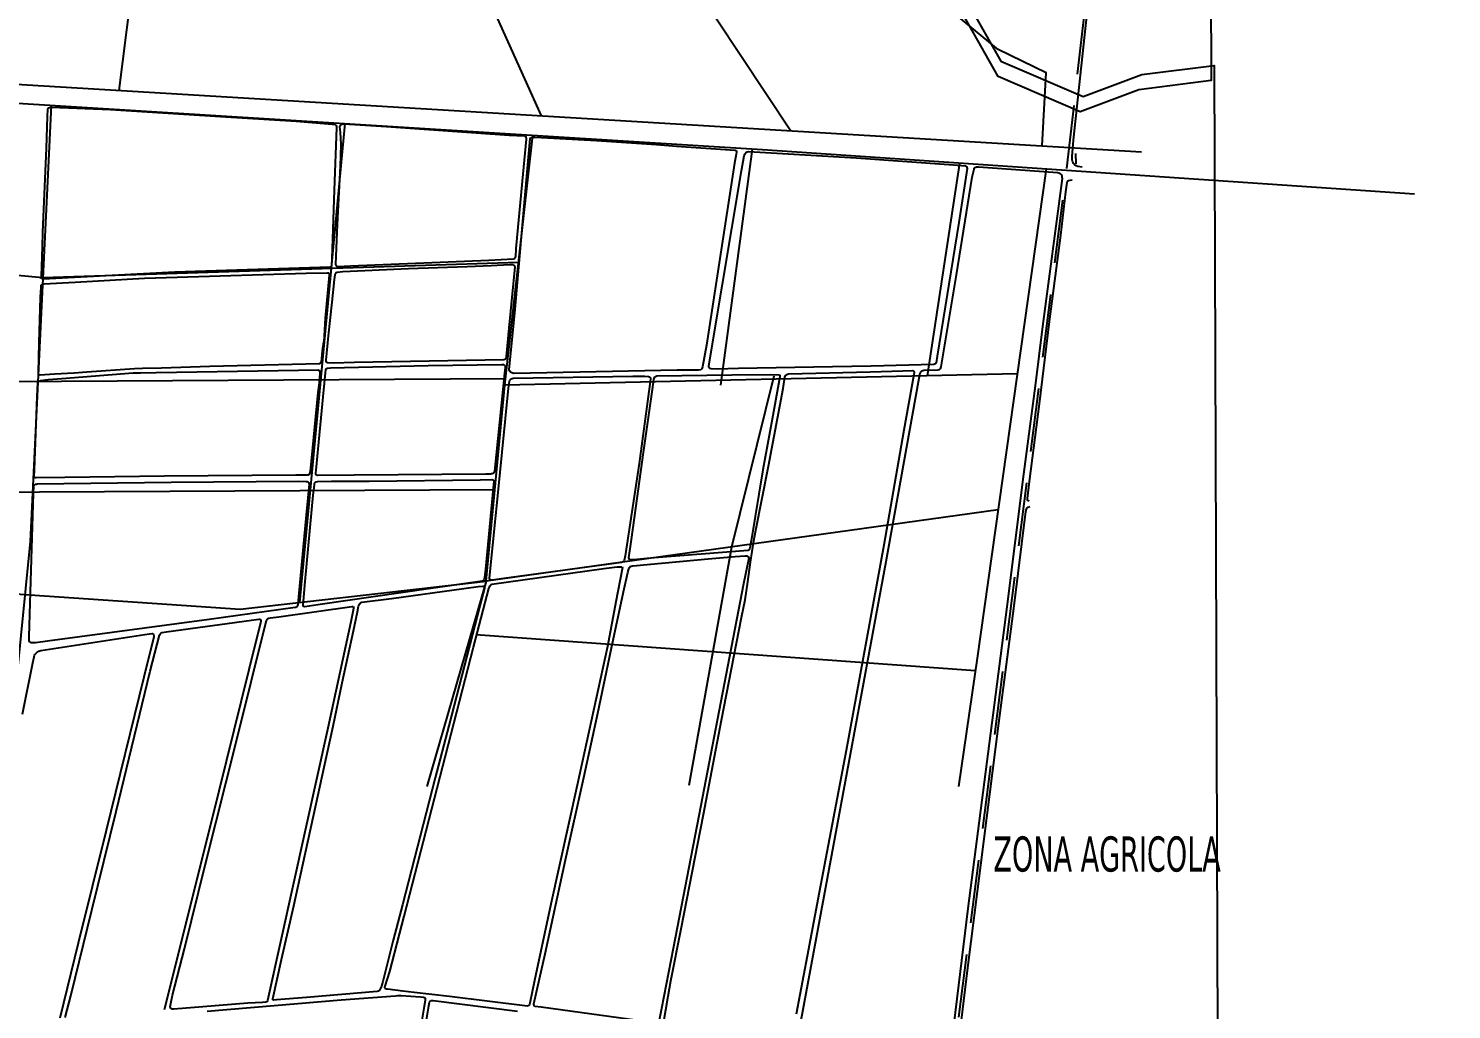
# Model space of a CAD drawing. Header units: metres. Extents: x 2 to 659295185, y -28 to 1124222152.
# Drawn here: x 659801 to 660924, y 1122852 to 1123627 of the extents above; entities that cross this region are included whole.
import ezdxf

# ---------------------------------------------------------------- set-up
doc = ezdxf.new("R2010")
doc.units = ezdxf.units.M
doc.header["$MEASUREMENT"] = 0
doc.linetypes.add('HIDDEN', pattern=[0.375, 0.25, -0.125])
for name, color, linetype in [('División Parroquial', 130, 'CONTINUOUS'), ('MANZANA', 30, 'CONTINUOUS'), ('TEXTOS', 7, 'CONTINUOUS')]:
    doc.layers.add(name, color=color, linetype=linetype)
doc.layers.add('Limite Municipio', color=1, linetype='HIDDEN', lineweight=30)
doc.styles.get("Standard").update_dxf_attribs({"font": 'tahoma.ttf'})

msp = doc.modelspace()

# ---------------------------------------------------------------- linework, layer by layer
at = {"layer": 'División Parroquial', "color": 1, "flags": 128}
for points in [[(660729.8511, 1124858.329), (660734.2379, 1123585.4881), (660677.1602, 1123578.2596), (660630.9669, 1123560.8931), (660566.1134, 1123588.6674), (660539.7267, 1123635.208)], [(660541.9791, 1123647.2094), (660568.3658, 1123600.6689), (660633.2193, 1123572.8945), (660679.4126, 1123590.261), (660736.4903, 1123597.4895), (660744.1507, 1121375.8717), (660747.4985, 1120403.1997)]]:
    msp.add_lwpolyline(points, dxfattribs=at)
at = {"layer": 'Limite Municipio', "color": 4, "linetype": 'HIDDEN', "lineweight": -3, "ltscale": 200}
msp.add_lwpolyline([(660578.0048, 1120632.9916), (660665.8177, 1121655.962), (660399.8619, 1121691.383), (660459.3346, 1122251.1816), (660620.3506, 1123516.0091), (660707.8769, 1124281.3124), (660742.4515, 1124368.6583), (660733.5109, 1124403.5071), (660683.7897, 1124483.6592), (660705.5993, 1124900.9898), (660734.4164, 1124927.6763), (661101.2557, 1125671.1097), (661132.5681, 1125745.1859), (661162.2243, 1125745.8423), (661217.1414, 1125787.7676), (661565.8495, 1126105.0778)], dxfattribs=at)
at = {"layer": 'MANZANA', "lineweight": -2}
for p, q in [((660625.5919, 1123538.437), (660636.4269, 1123638.5766)), ((659815.85, 1123557.0232), (659816.254, 1123562.882)), ((659816.254, 1123562.882), (659816.691, 1123563.8818)), ((659816.691, 1123563.8818), (659817.6723, 1123564.3317)), ((659817.6723, 1123564.3317), (659819.0988, 1123564.5617)), ((659819.0988, 1123564.5617), (659865.6796, 1123562.5521)), ((659865.6796, 1123562.5521), (659952.4919, 1123557.0832)), ((659815.0831, 1123532.2483), (659815.85, 1123557.0232)), ((659952.4919, 1123557.0832), (660012.2248, 1123553.374)), ((660012.2248, 1123553.374), (660040.6152, 1123551.0644)), ((660040.6152, 1123551.0644), (660042.9158, 1123550.8545)), ((660042.9158, 1123550.8545), (660043.3611, 1123550.5245)), ((660043.3611, 1123550.5245), (660043.6909, 1123549.9747)), ((660043.6909, 1123549.9747), (660044.0207, 1123549.1948)), ((660046.7583, 1123548.9949), (660047.1954, 1123550.0946)), ((660047.1954, 1123550.0946), (660047.6324, 1123550.5445)), ((660047.6324, 1123550.5445), (660048.5065, 1123550.9944)), ((660048.5065, 1123550.9944), (660050.0402, 1123551.2144)), ((660050.0402, 1123551.2144), (660083.576, 1123549.1548)), ((660044.0207, 1123548.425), (660042.2726, 1123499.085)), ((660044.0207, 1123549.1948), (660044.0207, 1123548.425)), ((660047.1129, 1123544.6757), (660046.7583, 1123548.9949)), ((660047.5912, 1123535.0577), (660047.1129, 1123544.6757)), ((660083.576, 1123549.1548), (660180.2586, 1123542.5162)), ((660180.2586, 1123542.5162), (660192.314, 1123541.7963)), ((660193.6416, 1123539.2568), (660191.1348, 1123511.7024)), ((660192.314, 1123541.7963), (660192.751, 1123541.6863)), ((660192.751, 1123541.6863), (660193.0809, 1123541.5764)), ((660193.0809, 1123541.5764), (660193.4107, 1123541.1365)), ((660193.4107, 1123541.1365), (660193.5261, 1123540.4766)), ((660193.5261, 1123540.4766), (660193.6333, 1123539.9167)), ((660193.6333, 1123539.9167), (660193.6416, 1123539.2568)), ((660195.769, 1123527.8692), (660196.8162, 1123539.5968)), ((660196.8162, 1123539.5968), (660197.0306, 1123540.0467)), ((660197.0306, 1123540.0467), (660197.3604, 1123540.4866)), ((660197.3604, 1123540.4866), (660197.7975, 1123540.5966)), ((660197.7975, 1123540.5966), (660198.6715, 1123540.7165)), ((660198.6715, 1123540.7165), (660200.6423, 1123540.7265)), ((660200.6423, 1123540.7265), (660205.6887, 1123540.5266)), ((660205.6887, 1123540.5266), (660249.3093, 1123538.1771)), ((660624.6683, 1123525.5996), (660625.5919, 1123538.437)), ((659812.3125, 1123465.9817), (659815.0831, 1123532.2483)), ((660047.517, 1123526.4294), (660047.5912, 1123535.0577)), ((660191.3987, 1123477.5294), (660195.769, 1123527.8692)), ((660249.3093, 1123538.1771), (660296.4425, 1123534.9677)), ((660296.4425, 1123534.9677), (660312.2251, 1123533.8179)), ((660312.2251, 1123533.8179), (660358.5914, 1123530.5986)), ((660359.3748, 1123527.5092), (660358.1956, 1123520.4207)), ((660358.5914, 1123530.5986), (660359.2511, 1123530.3786)), ((660359.2511, 1123530.3786), (660359.4655, 1123530.2687)), ((660359.6964, 1123529.0589), (660359.3748, 1123527.5092)), ((660359.4655, 1123530.2687), (660359.5809, 1123530.0487)), ((660359.5809, 1123530.0487), (660359.6964, 1123529.0589)), ((660365.8478, 1123525.9895), (660366.1694, 1123527.3093)), ((660366.1694, 1123527.3093), (660366.7136, 1123528.3091)), ((660366.7136, 1123528.3091), (660367.2578, 1123528.8689)), ((660367.2578, 1123528.8689), (660368.0164, 1123529.3089)), ((660368.0164, 1123529.3089), (660369.1131, 1123529.4288)), ((660369.1131, 1123529.4288), (660454.0618, 1123524.6098)), ((660627.1751, 1123527.8292), (660627.5461, 1123519.7508)), ((660044.9195, 1123471.7806), (660047.1212, 1123518.0212)), ((660047.1212, 1123518.0212), (660047.517, 1123526.4294)), ((660358.1956, 1123520.4207), (660335.9401, 1123376.7599)), ((660363.7039, 1123514.1419), (660365.8478, 1123525.9895)), ((660454.0618, 1123524.6098), (660530.7894, 1123518.991)), ((660530.7894, 1123518.991), (660540.3216, 1123518.2511)), ((660541.6492, 1123516.1615), (660535.0525, 1123473.4402)), ((660540.3216, 1123518.2511), (660540.9813, 1123518.0412)), ((660540.9813, 1123518.0412), (660541.2039, 1123517.7112)), ((660541.2039, 1123517.7112), (660541.5337, 1123516.8214)), ((660541.5337, 1123516.8214), (660541.6492, 1123516.1615)), ((660547.1327, 1123515.5217), (660547.3471, 1123516.3015)), ((660547.3471, 1123516.3015), (660547.8913, 1123516.9614)), ((660547.8913, 1123516.9614), (660548.4355, 1123517.1913)), ((660548.4355, 1123517.1913), (660549.0952, 1123517.4113)), ((660549.0952, 1123517.4113), (660549.7548, 1123517.4113)), ((660549.7548, 1123517.4113), (660550.5217, 1123517.4213)), ((660550.5217, 1123517.4213), (660605.8761, 1123513.4621)), ((660624.6766, 1123522.8402), (660624.6683, 1123525.5996)), ((660624.792, 1123521.8404), (660624.6766, 1123522.8402)), ((660625.2373, 1123520.7406), (660624.792, 1123521.8404)), ((660625.6826, 1123519.9708), (660625.2373, 1123520.7406)), ((660626.0124, 1123519.4209), (660625.6826, 1123519.9708)), ((660626.7793, 1123518.761), (660626.0124, 1123519.4209)), ((660627.6616, 1123518.2111), (660626.7793, 1123518.761)), ((660629.0881, 1123517.7712), (660627.6616, 1123518.2111)), ((660632.3782, 1123517.1213), (660629.0881, 1123517.7712)), ((660191.1348, 1123511.7024), (660185.5936, 1123452.8444)), ((660340.9701, 1123379.4394), (660363.7039, 1123514.1419)), ((660533.156, 1123432.2886), (660545.7391, 1123509.3229)), ((660545.7391, 1123509.3229), (660547.1327, 1123515.5217)), ((660616.5297, 1123508.3131), (660601.0522, 1123391.4469)), ((660605.8761, 1123513.4621), (660612.8933, 1123512.9422)), ((660612.8933, 1123512.9422), (660614.0972, 1123512.6123)), ((660614.0972, 1123512.6123), (660614.9712, 1123512.1823)), ((660614.9712, 1123512.1823), (660615.8535, 1123511.2925)), ((660615.8535, 1123511.2925), (660616.2988, 1123510.3027)), ((660616.2988, 1123510.3027), (660616.5215, 1123509.4229)), ((660616.5215, 1123509.4229), (660616.5297, 1123508.3131)), ((660619.6466, 1123497.5953), (660620.4877, 1123505.1238)), ((660620.4877, 1123505.1238), (660620.8093, 1123506.0136)), ((660620.8093, 1123506.0136), (660621.2463, 1123506.4535)), ((660621.2463, 1123506.4535), (660621.6833, 1123506.6735)), ((660621.6833, 1123506.6735), (660622.8872, 1123507.0134)), ((660622.8872, 1123507.0134), (660624.6436, 1123507.1334)), ((660042.2726, 1123499.085), (660040.2194, 1123445.106)), ((660615.5237, 1123463.5123), (660619.6466, 1123497.5953)), ((660043.4105, 1123440.4769), (660044.9195, 1123471.7806)), ((660184.7196, 1123401.8448), (660191.3987, 1123477.5294)), ((660535.0525, 1123473.4402), (660518.0991, 1123367.9617)), ((659811.9249, 1123454.3641), (659812.3125, 1123465.9817)), ((660606.7336, 1123395.4561), (660615.5237, 1123463.5123)), ((659811.1498, 1123431.0289), (659811.9249, 1123454.3641)), ((660185.5936, 1123452.8444), (660185.2885, 1123446.0958)), ((660039.1474, 1123438.2474), (659916.441, 1123434.1582)), ((660039.5845, 1123438.5773), (660039.1474, 1123438.2474)), ((660040.0215, 1123439.1372), (660039.5845, 1123438.5773)), ((660040.1287, 1123439.6871), (660040.0215, 1123439.1372)), ((660040.2194, 1123445.106), (660040.1287, 1123439.6871)), ((660043.8558, 1123439.2572), (660043.4105, 1123440.4769)), ((660044.1856, 1123438.8173), (660043.8558, 1123439.2572)), ((660044.9525, 1123438.6073), (660044.1856, 1123438.8173)), ((660055.1444, 1123438.9772), (660044.9525, 1123438.6073)), ((660164.1544, 1123443.4563), (660055.1444, 1123438.9772)), ((660100.8511, 1123437.0876), (660147.0855, 1123438.8373)), ((660147.0855, 1123438.8373), (660166.1417, 1123439.5871)), ((660183.763, 1123444.6461), (660164.1544, 1123443.4563)), ((660166.1417, 1123439.5871), (660180.6049, 1123440.4269)), ((660184.6701, 1123438.4574), (660179.9535, 1123389.9972)), ((660180.6049, 1123440.4269), (660183.3425, 1123440.217)), ((660183.3425, 1123440.217), (660184.1176, 1123439.6671)), ((660184.4227, 1123445.096), (660183.763, 1123444.6461)), ((660184.1176, 1123439.6671), (660184.4475, 1123439.0072)), ((660184.8597, 1123445.316), (660184.4227, 1123445.096)), ((660184.4475, 1123439.0072), (660184.6701, 1123438.4574)), ((660185.2885, 1123446.0958), (660184.8597, 1123445.316)), ((659811.0509, 1123430.0291), (659811.1498, 1123431.0289)), ((659811.2735, 1123429.3692), (659811.0509, 1123430.0291)), ((659811.4879, 1123429.1492), (659811.2735, 1123429.3692)), ((659812.1476, 1123428.9293), (659811.4879, 1123429.1492)), ((659817.6228, 1123429.0693), (659812.1476, 1123428.9293)), ((659813.1536, 1123424.9501), (659837.6932, 1123426.4998)), ((659916.441, 1123434.1582), (659817.6228, 1123429.0693)), ((659837.6932, 1123426.4998), (659892.4621, 1123429.6191)), ((659892.4621, 1123429.6191), (659918.3211, 1123430.399)), ((659918.3211, 1123430.399), (660019.9923, 1123433.3984)), ((660019.9923, 1123433.3984), (660036.5417, 1123433.8083)), ((660038.3064, 1123431.9387), (660035.1647, 1123397.9656)), ((660036.5417, 1123433.8083), (660037.8528, 1123433.7083)), ((660037.8528, 1123433.7083), (660038.0755, 1123433.3784)), ((660038.0755, 1123433.3784), (660038.2981, 1123432.8185)), ((660038.2981, 1123432.8185), (660038.3064, 1123431.9387)), ((660040.4833, 1123410.603), (660042.3716, 1123428.4194)), ((660042.3716, 1123428.4194), (660042.9075, 1123432.0687)), ((660042.9075, 1123432.0687), (660043.3363, 1123433.1784)), ((660043.3363, 1123433.1784), (660043.8805, 1123433.9483)), ((660043.8805, 1123433.9483), (660044.6474, 1123434.3982)), ((660044.6474, 1123434.3982), (660049.026, 1123434.7481)), ((660049.026, 1123434.7481), (660100.8511, 1123437.0876)), ((660521.2077, 1123359.5634), (660533.156, 1123432.2886)), ((659810.5726, 1123414.4322), (659810.9767, 1123422.2906)), ((659810.9767, 1123422.2906), (659811.0756, 1123423.9503)), ((659811.0756, 1123423.9503), (659811.29, 1123424.1703)), ((659811.29, 1123424.1703), (659811.727, 1123424.6102)), ((659811.727, 1123424.6102), (659812.1641, 1123424.7301)), ((659812.1641, 1123424.7301), (659813.1536, 1123424.9501)), ((659809.4182, 1123378.4796), (659810.5726, 1123414.4322)), ((660037.7539, 1123384.0484), (660040.4833, 1123410.603)), ((660035.1647, 1123397.9656), (660033.9361, 1123379.3794)), ((660181.1656, 1123365.4422), (660184.7196, 1123401.8448)), ((660598.7022, 1123330.2794), (660606.7336, 1123395.4561)), ((660035.8656, 1123364.9023), (660037.7539, 1123384.0484)), ((660179.9535, 1123389.9972), (660177.8673, 1123367.6418)), ((660601.0522, 1123391.4469), (660595.2389, 1123344.6364)), ((659808.7585, 1123354.9244), (659809.4182, 1123378.4796)), ((660032.6497, 1123372.1908), (660031.9241, 1123363.3326)), ((660033.8289, 1123379.3794), (660032.6497, 1123372.1908)), ((660033.9361, 1123379.3794), (660033.8289, 1123379.3794)), ((660335.9401, 1123376.7599), (660332.8479, 1123359.4934)), ((660337.7707, 1123360.1833), (660340.9701, 1123379.4394)), ((659944.0646, 1123359.7334), (659905.9358, 1123358.5636)), ((660030.7284, 1123362.0029), (659944.0646, 1123359.7334)), ((660031.1655, 1123362.3328), (660030.7284, 1123362.0029)), ((660031.7097, 1123362.8927), (660031.1655, 1123362.3328)), ((660031.9241, 1123363.3326), (660031.7097, 1123362.8927)), ((660035.8656, 1123363.7925), (660035.8656, 1123364.9023)), ((660036.0882, 1123363.2427), (660035.8656, 1123363.7925)), ((660036.3109, 1123363.0227), (660036.0882, 1123363.2427)), ((660036.9705, 1123362.6928), (660036.3109, 1123363.0227)), ((660036.8798, 1123358.6036), (660039.2876, 1123358.8336)), ((660041.5717, 1123362.6028), (660036.9705, 1123362.6928)), ((660039.2876, 1123358.8336), (660116.4275, 1123360.5132)), ((660058.1211, 1123362.9027), (660041.5717, 1123362.6028)), ((660176.1274, 1123364.9823), (660058.1211, 1123362.9027)), ((660116.4275, 1123360.5132), (660174.4947, 1123361.543)), ((660174.4947, 1123361.543), (660175.6986, 1123361.443)), ((660175.6986, 1123361.443), (660176.2511, 1123361.1131)), ((660176.7788, 1123365.3122), (660176.1274, 1123364.9823)), ((660176.2511, 1123361.1131), (660176.6881, 1123360.6732)), ((660177.1334, 1123359.1235), (660176.4985, 1123354.5844)), ((660176.6881, 1123360.6732), (660177.0262, 1123360.0033)), ((660177.323, 1123365.6522), (660176.7788, 1123365.3122)), ((660177.0262, 1123360.0033), (660177.1334, 1123359.1235)), ((660177.6529, 1123366.0921), (660177.323, 1123365.6522)), ((660177.8673, 1123367.6418), (660177.6529, 1123366.0921)), ((660180.2091, 1123357.1439), (660181.1656, 1123365.4422)), ((660332.8479, 1123359.4934), (660332.1965, 1123357.9437)), ((660337.8861, 1123359.4034), (660337.7707, 1123360.1833)), ((660338.3314, 1123358.5236), (660337.8861, 1123359.4034)), ((660435.4097, 1123359.5134), (660361.3373, 1123358.1837)), ((660465.8699, 1123360.2033), (660435.4097, 1123359.5134)), ((660515.279, 1123361.533), (660465.8699, 1123360.2033)), ((660515.9386, 1123361.643), (660515.279, 1123361.533)), ((660516.4829, 1123361.763), (660515.9386, 1123361.643)), ((660516.8127, 1123361.8729), (660516.4829, 1123361.763)), ((660517.1425, 1123362.6428), (660516.8127, 1123361.8729)), ((660518.0991, 1123367.9617), (660517.1425, 1123362.6428)), ((660520.5563, 1123358.1237), (660521.2077, 1123359.5634)), ((659808.2473, 1123346.846), (659808.4617, 1123347.5159)), ((659808.4617, 1123347.5159), (659808.8987, 1123348.1757)), ((659808.9812, 1123353.7046), (659808.7585, 1123354.9244)), ((659808.8987, 1123348.1757), (659809.2203, 1123348.3957)), ((659809.311, 1123353.1547), (659808.9812, 1123353.7046)), ((659809.2203, 1123348.3957), (659810.5314, 1123348.8456)), ((659810.1851, 1123352.9348), (659809.311, 1123353.1547)), ((659821.4736, 1123353.7646), (659810.1851, 1123352.9348)), ((659810.5314, 1123348.8456), (659816.5591, 1123349.6454)), ((659816.5591, 1123349.6454), (659827.188, 1123350.4753)), ((659837.1325, 1123354.7144), (659821.4736, 1123353.7646)), ((659827.188, 1123350.4753), (659883.4906, 1123354.8144)), ((659846.8873, 1123355.4243), (659837.1325, 1123354.7144)), ((659884.678, 1123358.0337), (659846.8873, 1123355.4243)), ((659883.4906, 1123354.8144), (659889.4029, 1123354.9543)), ((659890.9201, 1123358.3936), (659884.678, 1123358.0337)), ((659889.4029, 1123354.9543), (659901.7882, 1123355.0043)), ((659905.9358, 1123358.5636), (659890.9201, 1123358.3936)), ((659901.7882, 1123355.0043), (660013.9811, 1123357.0639)), ((660013.9811, 1123357.0639), (660029.541, 1123357.1339)), ((660029.541, 1123357.1339), (660030.0935, 1123356.9139)), ((660030.0935, 1123356.9139), (660030.3161, 1123356.694)), ((660030.3161, 1123356.694), (660030.5305, 1123356.1441)), ((660030.7614, 1123354.7044), (660030.3574, 1123346.846)), ((660030.5305, 1123356.1441), (660030.7532, 1123355.4742)), ((660030.7532, 1123355.4742), (660030.7614, 1123354.7044)), ((660033.5815, 1123336.0282), (660035.5687, 1123357.4938)), ((660035.5687, 1123357.4938), (660035.8986, 1123358.0437)), ((660035.8986, 1123358.0437), (660036.2202, 1123358.3737)), ((660036.2202, 1123358.3737), (660036.8798, 1123358.6036)), ((660176.4985, 1123354.5844), (660168.6319, 1123277.1302)), ((660179.838, 1123342.8768), (660180.5802, 1123347.9658)), ((660180.7616, 1123356.1541), (660180.2091, 1123357.1439)), ((660180.5802, 1123347.9658), (660180.7945, 1123348.9656)), ((660181.4295, 1123355.2743), (660180.7616, 1123356.1541)), ((660180.7945, 1123348.9656), (660181.347, 1123349.5155)), ((660181.347, 1123349.5155), (660181.9984, 1123350.0753)), ((660182.419, 1123354.7244), (660181.4295, 1123355.2743)), ((660181.9984, 1123350.0753), (660182.7653, 1123350.4153)), ((660184.0599, 1123354.2845), (660182.419, 1123354.7244)), ((660182.7653, 1123350.4153), (660183.5322, 1123350.7452)), ((660183.5322, 1123350.7452), (660277.9801, 1123352.1649)), ((660248.8145, 1123355.5742), (660184.0599, 1123354.2845)), ((660312.8023, 1123356.854), (660248.8145, 1123355.5742)), ((660277.9801, 1123352.1649), (660287.4051, 1123352.2049)), ((660291.9073, 1123349.9054), (660282.8946, 1123283.179)), ((660287.4051, 1123352.2049), (660290.1427, 1123352.0049)), ((660290.1427, 1123352.0049), (660291.1322, 1123351.675)), ((660291.1322, 1123351.675), (660291.5692, 1123351.2351)), ((660291.5692, 1123351.2351), (660291.7919, 1123350.5652)), ((660291.7919, 1123350.5652), (660291.9073, 1123349.9054)), ((660293.2596, 1123341.727), (660294.4305, 1123349.6954)), ((660294.4305, 1123349.6954), (660294.8593, 1123351.2451)), ((660294.8593, 1123351.2451), (660295.1891, 1123351.585)), ((660295.1891, 1123351.585), (660295.8406, 1123352.0249)), ((660295.8406, 1123352.0249), (660296.2776, 1123352.2449)), ((660296.2776, 1123352.2449), (660296.9373, 1123352.3649)), ((660296.9373, 1123352.3649), (660355.994, 1123353.1847)), ((660329.6815, 1123356.9339), (660312.8023, 1123356.854)), ((660331.4296, 1123357.2739), (660329.6815, 1123356.9339)), ((660332.1965, 1123357.9437), (660331.4296, 1123357.2739)), ((660338.6612, 1123358.3037), (660338.3314, 1123358.5236)), ((660339.7579, 1123358.0837), (660338.6612, 1123358.3037)), ((660344.3591, 1123357.7738), (660339.7579, 1123358.0837)), ((660361.3373, 1123358.1837), (660344.3591, 1123357.7738)), ((660355.994, 1123353.1847), (660386.6768, 1123353.4347)), ((660386.6768, 1123353.4347), (660393.1415, 1123353.3447)), ((660393.9166, 1123351.585), (660387.823, 1123318.2618)), ((660393.1415, 1123353.3447), (660393.6858, 1123353.2447)), ((660393.6858, 1123353.2447), (660393.8012, 1123352.7948)), ((660393.8012, 1123352.7948), (660393.9084, 1123352.1349)), ((660393.9084, 1123352.1349), (660393.9166, 1123351.585)), ((660396.4728, 1123342.4169), (660397.8582, 1123351.3751)), ((660397.8582, 1123351.3751), (660398.4024, 1123352.8248)), ((660398.4024, 1123352.8248), (660398.8394, 1123353.2647)), ((660398.8394, 1123353.2647), (660399.2764, 1123353.4846)), ((660399.2764, 1123353.4846), (660399.8207, 1123353.8246)), ((660399.8207, 1123353.8246), (660400.6947, 1123353.9346)), ((660400.6947, 1123353.9346), (660465.1195, 1123355.6642)), ((660465.1195, 1123355.6642), (660490.8713, 1123356.444)), ((660477.8511, 1123206.0747), (660503.3967, 1123347.8758)), ((660490.8713, 1123356.444), (660498.4327, 1123356.594)), ((660499.5377, 1123353.6046), (660491.7371, 1123309.5536)), ((660498.4327, 1123356.594), (660499.3068, 1123356.3741)), ((660499.3068, 1123356.3741), (660499.6366, 1123355.9341)), ((660499.752, 1123355.2643), (660499.5377, 1123353.6046)), ((660499.6366, 1123355.9341), (660499.752, 1123355.2643)), ((660503.3967, 1123347.8758), (660504.5759, 1123354.9543)), ((660504.5759, 1123354.9543), (660505.0047, 1123355.7342)), ((660505.0047, 1123355.7342), (660505.9942, 1123356.4041)), ((660505.9942, 1123356.4041), (660507.5196, 1123356.854)), ((660507.5196, 1123356.854), (660518.701, 1123357.1239)), ((660518.701, 1123357.1239), (660519.9049, 1123357.5738)), ((660519.9049, 1123357.5738), (660520.5563, 1123358.1237)), ((659807.8515, 1123336.1182), (659808.2473, 1123346.846)), ((660029.4008, 1123339.3275), (660023.2165, 1123276.9202)), ((660030.3574, 1123346.846), (660029.4008, 1123339.3275)), ((660172.2848, 1123268.412), (660179.838, 1123342.8768)), ((660286.3578, 1123292.0372), (660293.2596, 1123341.727)), ((660384.805, 1123281.0894), (660396.4728, 1123342.4169)), ((660595.2389, 1123344.6364), (660586.2427, 1123274.8107)), ((659805.5921, 1123278.3699), (659807.8515, 1123336.1182)), ((660027.9248, 1123278.16), (660033.5815, 1123336.0282)), ((660590.9758, 1123268.9718), (660598.7022, 1123330.2794)), ((660387.823, 1123318.2618), (660380.4347, 1123278.3)), ((660491.7371, 1123309.5536), (660475.8226, 1123218.902)), ((660279.1427, 1123240.3577), (660286.3578, 1123292.0372)), ((660282.8946, 1123283.179), (660271.7132, 1123210.5737)), ((660374.6296, 1123229.2799), (660384.805, 1123281.0894)), ((659805.3942, 1123273.061), (659805.5921, 1123278.3699)), ((659805.5097, 1123272.5111), (659805.3942, 1123273.061)), ((659805.6169, 1123272.4012), (659805.5097, 1123272.5111)), ((659805.8395, 1123272.2912), (659805.6169, 1123272.4012)), ((659806.2765, 1123272.0712), (659805.8395, 1123272.2912)), ((659807.0434, 1123271.9612), (659806.2765, 1123272.0712)), ((659829.6205, 1123272.2912), (659807.0434, 1123271.9612)), ((659908.4013, 1123273.301), (659829.6205, 1123272.2912)), ((660011.8372, 1123274.1008), (659908.4013, 1123273.301)), ((659913.6787, 1123268.6819), (660014.1625, 1123269.2418)), ((660020.3881, 1123274.0308), (660011.8372, 1123274.1008)), ((660014.1625, 1123269.2418), (660019.9676, 1123269.1618)), ((660019.9676, 1123269.1618), (660020.8417, 1123269.0518)), ((660021.592, 1123274.1408), (660020.3881, 1123274.0308)), ((660020.8417, 1123269.0518), (660021.724, 1123268.6119)), ((660022.2435, 1123274.4807), (660021.592, 1123274.1408)), ((660022.6805, 1123275.0306), (660022.2435, 1123274.4807)), ((660023.2165, 1123276.9202), (660022.6805, 1123275.0306)), ((660027.7187, 1123275.8305), (660027.9248, 1123278.16)), ((660027.7187, 1123275.1706), (660027.7187, 1123275.8305)), ((660028.0568, 1123274.3907), (660027.7187, 1123275.1706)), ((660028.4938, 1123273.9508), (660028.0568, 1123274.3907)), ((660028.0815, 1123268.7519), (660029.0628, 1123269.0918)), ((660029.038, 1123273.8509), (660028.4938, 1123273.9508)), ((660058.0799, 1123274.2008), (660029.038, 1123273.8509)), ((660029.0628, 1123269.0918), (660040.1287, 1123269.2518)), ((660040.1287, 1123269.2518), (660069.822, 1123269.4917)), ((660161.7384, 1123274.7807), (660058.0799, 1123274.2008)), ((660069.822, 1123269.4917), (660157.3763, 1123270.4416)), ((660157.3763, 1123270.4416), (660166.6859, 1123270.5915)), ((660165.5727, 1123274.9006), (660161.7384, 1123274.7807)), ((660166.4468, 1123275.1306), (660165.5727, 1123274.9006)), ((660166.991, 1123275.2406), (660166.4468, 1123275.1306)), ((660166.6859, 1123270.5915), (660167.3456, 1123270.4915)), ((660167.5435, 1123275.3506), (660166.991, 1123275.2406)), ((660167.3456, 1123270.4915), (660167.7826, 1123270.2716)), ((660167.9805, 1123275.6905), (660167.5435, 1123275.3506)), ((660167.7826, 1123270.2716), (660168.1124, 1123270.0516)), ((660168.2279, 1123269.2718), (660167.9063, 1123266.7323)), ((660168.3021, 1123276.2404), (660167.9805, 1123275.6905)), ((660168.1124, 1123270.0516), (660168.2279, 1123269.7217)), ((660168.2279, 1123269.7217), (660168.2279, 1123269.2718)), ((660168.6319, 1123277.1302), (660168.3021, 1123276.2404)), ((660380.4347, 1123278.3), (660371.1581, 1123222.3013)), ((660586.2427, 1123274.8107), (660573.1236, 1123170.2319)), ((660589.1782, 1123255.5746), (660590.9758, 1123268.9718)), ((659802.335, 1123173.1813), (659805.0232, 1123259.5638)), ((659805.0232, 1123259.5638), (659805.2128, 1123265.5425)), ((659805.2128, 1123265.5425), (659805.4272, 1123266.3124)), ((659805.4272, 1123266.3124), (659805.8643, 1123266.6523)), ((659805.8643, 1123266.6523), (659806.3013, 1123266.8723)), ((659806.3013, 1123266.8723), (659806.9609, 1123267.1022)), ((659806.9609, 1123267.1022), (659807.7278, 1123267.3222)), ((659807.7278, 1123267.3222), (659913.6787, 1123268.6819)), ((660019.3409, 1123190.0779), (660025.6078, 1123258.344)), ((660022.3919, 1123266.9623), (660019.9758, 1123242.8372)), ((660021.724, 1123268.6119), (660022.0538, 1123268.392)), ((660022.0538, 1123268.392), (660022.2764, 1123267.7321)), ((660022.2764, 1123267.7321), (660022.3919, 1123266.9623)), ((660025.6078, 1123258.344), (660026.6632, 1123266.3124)), ((660026.6632, 1123266.3124), (660026.7704, 1123267.8621)), ((660026.7704, 1123267.8621), (660027.2074, 1123268.312)), ((660027.2074, 1123268.312), (660028.0815, 1123268.7519)), ((660167.9063, 1123266.7323), (660161.524, 1123199.8959)), ((660164.8471, 1123192.8373), (660172.2848, 1123268.412)), ((660587.9084, 1123245.5066), (660588.4444, 1123247.3862)), ((660588.4444, 1123247.3862), (660588.9886, 1123248.2761)), ((660588.9886, 1123248.2761), (660589.8626, 1123248.9459)), ((660589.1782, 1123254.6948), (660589.1782, 1123255.5746)), ((660589.5163, 1123254.1449), (660589.1782, 1123254.6948)), ((660589.9533, 1123253.9249), (660589.5163, 1123254.1449)), ((660589.8626, 1123248.9459), (660591.0665, 1123249.5058)), ((660590.613, 1123253.705), (660589.9533, 1123253.9249)), ((660019.9758, 1123242.8372), (660014.1295, 1123178.1103)), ((660276.6937, 1123223.4211), (660279.1427, 1123240.3577)), ((660578.7143, 1123171.0318), (660587.9084, 1123245.5066)), ((660373.4587, 1123222.3113), (660374.6296, 1123229.2799)), ((660274.7889, 1123208.9241), (660276.6937, 1123223.4211)), ((660368.8905, 1123214.5429), (660294.6202, 1123208.7941)), ((660369.4347, 1123214.9928), (660368.8905, 1123214.5429)), ((660369.7646, 1123215.4327), (660369.4347, 1123214.9928)), ((660370.3088, 1123216.5425), (660369.7646, 1123215.4327)), ((660371.1581, 1123222.3013), (660370.3088, 1123216.5425)), ((660370.7953, 1123205.4848), (660373.4587, 1123222.3113)), ((660475.8226, 1123218.902), (660446.0881, 1123056.955)), ((660269.0003, 1123205.2448), (660176.1356, 1123192.5574)), ((660254.8835, 1123200.4258), (660265.3969, 1123201.6955)), ((660265.3969, 1123201.6955), (660268.1345, 1123201.8155)), ((660268.1345, 1123201.8155), (660268.687, 1123201.8155)), ((660268.687, 1123201.8155), (660269.2312, 1123201.5956)), ((660270.2042, 1123205.6947), (660269.0003, 1123205.2448)), ((660269.2312, 1123201.5956), (660269.4539, 1123201.3756)), ((660270.5258, 1123205.8047), (660270.2042, 1123205.6947)), ((660270.8557, 1123206.2546), (660270.5258, 1123205.8047)), ((660270.9629, 1123206.6945), (660270.8557, 1123206.2546)), ((660271.7132, 1123210.5737), (660270.9629, 1123206.6945)), ((660274.9044, 1123208.0443), (660274.7889, 1123208.9241)), ((660275.127, 1123207.4844), (660274.9044, 1123208.0443)), ((660275.4568, 1123207.2644), (660275.127, 1123207.4844)), ((660275.2589, 1123201.2956), (660275.8032, 1123202.0755)), ((660278.4089, 1123207.3944), (660275.4568, 1123207.2644)), ((660275.8032, 1123202.0755), (660276.57, 1123202.4054)), ((660276.57, 1123202.4054), (660277.8894, 1123202.6354)), ((660277.8894, 1123202.6354), (660340.3186, 1123208.2242)), ((660294.6202, 1123208.7941), (660278.4089, 1123207.3944)), ((660340.3186, 1123208.2242), (660358.7234, 1123209.8539)), ((660358.7234, 1123209.8539), (660366.4992, 1123210.3338)), ((660369.3523, 1123208.5741), (660365.2871, 1123188.4282)), ((660366.4992, 1123210.3338), (660367.9257, 1123210.3438)), ((660367.9257, 1123210.3438), (660368.47, 1123210.1238)), ((660368.47, 1123210.1238), (660368.9152, 1123209.7939)), ((660368.5607, 1123189.8779), (660370.7953, 1123205.4848)), ((660368.9152, 1123209.7939), (660369.1296, 1123209.464)), ((660369.1296, 1123209.464), (660369.3523, 1123208.5741)), ((660447.0446, 1123039.8185), (660477.8511, 1123206.0747)), ((660158.9348, 1123190.3778), (660118.423, 1123184.659)), ((660159.8171, 1123190.8178), (660158.9348, 1123190.3778)), ((660160.2459, 1123191.2677), (660159.8171, 1123190.8178)), ((660160.5757, 1123191.9275), (660160.2459, 1123191.2677)), ((660160.7901, 1123193.3672), (660160.5757, 1123191.9275)), ((660161.524, 1123199.8959), (660160.7901, 1123193.3672)), ((660164.9543, 1123191.9475), (660164.8471, 1123192.8373)), ((660165.2924, 1123191.5076), (660164.9543, 1123191.9475)), ((660165.5067, 1123191.2877), (660165.2924, 1123191.5076)), ((660166.8261, 1123191.2977), (660165.5067, 1123191.2877)), ((660166.7271, 1123188.0883), (660254.8835, 1123200.4258)), ((660176.1356, 1123192.5574), (660166.8261, 1123191.2977)), ((660269.5693, 1123200.0559), (660264.5393, 1123174.0412)), ((660269.4539, 1123201.3756), (660269.6765, 1123200.9357)), ((660269.6765, 1123200.9357), (660269.5693, 1123200.0559)), ((660270.5258, 1123181.9196), (660273.9643, 1123197.4164)), ((660273.9643, 1123197.4164), (660274.8302, 1123200.2958)), ((660274.8302, 1123200.2958), (660275.2589, 1123201.2956)), ((660017.667, 1123171.4917), (660019.3409, 1123190.0779)), ((660118.423, 1123184.659), (660029.17, 1123171.8716)), ((660087.5505, 1123176.8906), (660144.3891, 1123184.669)), ((660144.3891, 1123184.669), (660155.7767, 1123186.3787)), ((660152.0495, 1123138.3584), (660164.2286, 1123184.539)), ((660155.7767, 1123186.3787), (660159.5038, 1123186.6186)), ((660160.7159, 1123184.9589), (660157.4835, 1123172.0116)), ((660159.5038, 1123186.6186), (660160.2706, 1123186.6186)), ((660160.2706, 1123186.6186), (660160.6005, 1123186.3987)), ((660160.6005, 1123186.3987), (660160.7159, 1123185.6288)), ((660160.7159, 1123185.6288), (660160.7159, 1123184.9589)), ((660164.2286, 1123184.539), (660164.7646, 1123185.7588)), ((660164.7646, 1123185.7588), (660165.0945, 1123186.5286)), ((660165.0945, 1123186.5286), (660165.5315, 1123187.1985)), ((660165.5315, 1123187.1985), (660166.0757, 1123187.7484)), ((660166.0757, 1123187.7484), (660166.7271, 1123188.0883)), ((660260.7627, 1123136.6388), (660270.5258, 1123181.9196)), ((660365.2871, 1123188.4282), (660348.6882, 1123102.3058)), ((660366.4332, 1123175.6009), (660368.5607, 1123189.8779)), ((659801.5847, 1123146.7367), (659802.335, 1123173.1813)), ((660011.5403, 1123169.5821), (659943.4214, 1123160.094)), ((659998.6438, 1123162.4435), (660056.2411, 1123170.5619)), ((660012.2, 1123169.802), (660011.5403, 1123169.5821)), ((660012.6288, 1123170.2519), (660012.2, 1123169.802)), ((660012.9586, 1123170.6919), (660012.6288, 1123170.2519)), ((660013.2885, 1123171.1418), (660012.9586, 1123170.6919)), ((660013.5029, 1123172.0216), (660013.2885, 1123171.1418)), ((660014.1295, 1123178.1103), (660013.5029, 1123172.0216)), ((660017.667, 1123170.8218), (660017.667, 1123171.4917)), ((660017.8896, 1123170.3819), (660017.667, 1123170.8218)), ((660018.0051, 1123170.3819), (660017.8896, 1123170.3819)), ((660019.0935, 1123170.2819), (660018.0051, 1123170.3819)), ((660029.17, 1123171.8716), (660019.0935, 1123170.2819)), ((660056.2411, 1123170.5619), (660056.9007, 1123170.5619)), ((660056.9007, 1123170.5619), (660057.2306, 1123170.4519)), ((660057.4532, 1123169.3421), (660057.1316, 1123167.5725)), ((660057.2306, 1123170.4519), (660057.3378, 1123170.012)), ((660057.3378, 1123170.012), (660057.4532, 1123169.3421)), ((660060.5372, 1123166.2628), (660061.5019, 1123170.6919)), ((660061.5019, 1123170.6919), (660062.1533, 1123172.2415)), ((660062.1533, 1123172.2415), (660062.5904, 1123173.0214)), ((660062.5904, 1123173.0214), (660063.2418, 1123173.6812)), ((660063.2418, 1123173.6812), (660064.0087, 1123173.8012)), ((660064.0087, 1123173.8012), (660087.5505, 1123176.8906)), ((660157.4835, 1123172.0116), (660132.713, 1123076.3411)), ((660264.5393, 1123174.0412), (660257.9014, 1123138.8383)), ((660363.5389, 1123161.8736), (660366.4332, 1123175.6009)), ((660573.1236, 1123170.2319), (660542.2017, 1122932.0804)), ((660566.7495, 1123078.2907), (660578.7143, 1123171.0318)), ((659943.4214, 1123160.094), (659815.9489, 1123143.0475)), ((659909.6052, 1123150.436), (659982.8695, 1123160.4939)), ((659964.7864, 1123063.5237), (659988.7901, 1123159.7441)), ((659984.0899, 1123157.2946), (659980.6432, 1123143.7873)), ((659982.8695, 1123160.4939), (659983.5292, 1123160.4939)), ((659983.5292, 1123160.4939), (659984.0817, 1123160.164)), ((659984.0817, 1123160.164), (659984.2961, 1123159.7241)), ((659984.4115, 1123159.0642), (659984.0899, 1123157.2946)), ((659984.2961, 1123159.7241), (659984.4115, 1123159.0642)), ((659988.7901, 1123159.7441), (659989.3343, 1123160.4139)), ((659989.3343, 1123160.4139), (659989.8785, 1123160.9738)), ((659989.8785, 1123160.9738), (659990.6454, 1123161.3038)), ((659990.6454, 1123161.3038), (659992.0719, 1123161.5337)), ((659992.0719, 1123161.5337), (659998.6438, 1123162.4435)), ((660055.3093, 1123158.3844), (660037.1684, 1123074.4714)), ((660057.1316, 1123167.5725), (660055.3093, 1123158.3844)), ((660057.313, 1123151.2058), (660060.5372, 1123166.2628)), ((660347.7976, 1123080.8501), (660363.5389, 1123161.8736)), ((659801.5929, 1123143.5374), (659801.5847, 1123146.7367)), ((659814.1183, 1123136.3988), (659892.8497, 1123148.4764)), ((659899.7679, 1123146.5168), (659892.0168, 1123114.7432)), ((659892.8497, 1123148.4764), (659898.3249, 1123149.1662)), ((659896.9314, 1123119.4123), (659904.4681, 1123147.7565)), ((659898.3249, 1123149.1662), (659899.2072, 1123149.0563)), ((659899.2072, 1123149.0563), (659899.4216, 1123148.9463)), ((659899.4216, 1123148.9463), (659899.6442, 1123148.2864)), ((659899.6442, 1123148.2864), (659899.7597, 1123147.4066)), ((659899.7597, 1123147.4066), (659899.7679, 1123146.5168)), ((659904.4681, 1123147.7565), (659905.0123, 1123148.7563)), ((659905.0123, 1123148.7563), (659905.3421, 1123149.1962)), ((659905.3421, 1123149.1962), (659905.7791, 1123149.6461)), ((659905.7791, 1123149.6461), (659906.3234, 1123149.8661)), ((659906.3234, 1123149.8661), (659909.6052, 1123150.436)), ((660048.5147, 1123110.1342), (660057.313, 1123151.2058)), ((659801.7083, 1123142.8675), (659801.5929, 1123143.5374)), ((659802.0382, 1123142.3176), (659801.7083, 1123142.8675)), ((659802.5907, 1123141.9877), (659802.0382, 1123142.3176)), ((659803.1349, 1123141.7677), (659802.5907, 1123141.9877)), ((659804.347, 1123141.6678), (659803.1349, 1123141.7677)), ((659806.425, 1123141.8977), (659804.347, 1123141.6678)), ((659815.9489, 1123143.0475), (659806.425, 1123141.8977)), ((659806.4662, 1123133.1595), (659807.4475, 1123134.1593)), ((659807.4475, 1123134.1593), (659809.1956, 1123135.1591)), ((659809.1956, 1123135.1591), (659810.6139, 1123135.719)), ((659810.6139, 1123135.719), (659814.1183, 1123136.3988)), ((659980.6432, 1123143.7873), (659951.0488, 1123024.6416)), ((660127.9304, 1123044.4675), (660152.0495, 1123138.3584)), ((660257.9014, 1123138.8383), (660233.8483, 1123029.4606)), ((660250.2493, 1123086.269), (660260.7627, 1123136.6388)), ((659796.2661, 1123085.5492), (659804.413, 1123125.961)), ((659804.413, 1123125.961), (659805.3777, 1123130.83)), ((659805.3777, 1123130.83), (659805.6993, 1123131.9397)), ((659805.6993, 1123131.9397), (659805.922, 1123132.4896)), ((659805.922, 1123132.4896), (659806.4662, 1123133.1595)), ((659892.0168, 1123114.7432), (659862.2081, 1122993.6079)), ((659870.2478, 1123008.6848), (659896.9314, 1123119.4123)), ((660041.3243, 1123076.0411), (660048.5147, 1123110.1342)), ((660348.6882, 1123102.3058), (660329.9454, 1123005.2255)), ((660239.0762, 1123035.5594), (660250.2493, 1123086.269)), ((660333.5571, 1123006.2353), (660347.7976, 1123080.8501)), ((660552.3523, 1122966.3035), (660566.7495, 1123078.2907)), ((660037.1684, 1123074.4714), (660010.1056, 1122952.2463)), ((660034.2412, 1123043.7077), (660041.3243, 1123076.0411)), ((660132.713, 1123076.3411), (660121.944, 1123035.2594)), ((659940.6756, 1122967.4132), (659964.7864, 1123063.5237)), ((660446.0881, 1123056.955), (660425.0035, 1122944.7079)), ((660097.4456, 1122925.9817), (660127.9304, 1123044.4675)), ((660026.1932, 1123006.2953), (660034.2412, 1123043.7077)), ((660121.944, 1123035.2594), (660095.986, 1122934.9398)), ((660224.6872, 1122970.5726), (660239.0762, 1123035.5594)), ((660408.6355, 1122832.7106), (660447.0446, 1123039.8185)), ((659951.0488, 1123024.6416), (659919.7229, 1122898.3073)), ((660233.8483, 1123029.4606), (660213.2337, 1122935.6797)), ((659850.9855, 1122930.8507), (659870.2478, 1123008.6848)), ((660017.2795, 1122965.5536), (660026.1932, 1123006.2953)), ((660329.9454, 1123005.2255), (660309.6029, 1122900.6168)), ((660315.8862, 1122916.0137), (660333.5571, 1123006.2353)), ((659862.2081, 1122993.6079), (659840.2494, 1122904.916)), ((659923.9942, 1122900.4269), (659940.6756, 1122967.4132)), ((660208.583, 1122896.2877), (660224.6872, 1122970.5726)), ((660542.3006, 1122885.2999), (660552.3523, 1122966.3035)), ((660010.2952, 1122934.22), (660017.2795, 1122965.5536)), ((660010.1056, 1122952.2463), (659989.5899, 1122859.4652)), ((660425.0035, 1122944.7079), (660415.4795, 1122894.5681)), ((660000.7383, 1122891.8186), (660010.2952, 1122934.22)), ((660095.986, 1122934.9398), (660088.7709, 1122907.1455)), ((660213.2337, 1122935.6797), (660200.3537, 1122875.242)), ((660542.2017, 1122932.0804), (660529.7339, 1122830.7111)), ((659834.3042, 1122863.1944), (659850.9855, 1122930.8507)), ((660086.1405, 1122882.3605), (660097.4456, 1122925.9817)), ((660307.962, 1122875.062), (660315.8862, 1122916.0137)), ((659840.2494, 1122904.916), (659825.613, 1122845.568)), ((659919.7229, 1122898.3073), (659908.4261, 1122853.2465)), ((659914.7341, 1122863.6643), (659923.9942, 1122900.4269)), ((660088.7709, 1122907.1455), (660080.5828, 1122874.4821)), ((660309.6029, 1122900.6168), (660300.3923, 1122853.1265)), ((659993.7541, 1122860.9249), (660000.7383, 1122891.8186)), ((660199.7765, 1122856.9857), (660208.583, 1122896.2877)), ((660415.4795, 1122894.5681), (660406.8131, 1122848.7374)), ((660082.2485, 1122869.9531), (660086.1405, 1122882.3605)), ((660534.063, 1122817.3538), (660542.3006, 1122885.2999)), ((660076.0228, 1122866.6038), (660020.2644, 1122861.9347)), ((660077.1113, 1122866.9437), (660076.0228, 1122866.6038)), ((660077.6638, 1122867.2736), (660077.1113, 1122866.9437)), ((660078.5296, 1122868.7133), (660077.6638, 1122867.2736)), ((660079.5108, 1122870.493), (660078.5296, 1122868.7133)), ((660079.8324, 1122871.8227), (660079.5108, 1122870.493)), ((660080.5828, 1122874.4821), (660079.8324, 1122871.8227)), ((660082.2485, 1122869.5132), (660082.2485, 1122869.9531)), ((660082.5865, 1122868.9533), (660082.2485, 1122869.5132)), ((660083.0236, 1122868.6233), (660082.5865, 1122868.9533)), ((660084.2275, 1122868.4134), (660083.0236, 1122868.6233)), ((660096.3983, 1122866.9137), (660084.2275, 1122868.4134)), ((660105.2791, 1122865.9639), (660096.3983, 1122866.9137)), ((660133.2408, 1122862.6646), (660105.2791, 1122865.9639)), ((660200.3537, 1122875.242), (660196.709, 1122857.5256)), ((660305.8263, 1122862.8845), (660307.962, 1122875.062)), ((659829.8844, 1122846.0379), (659834.3042, 1122863.1944)), ((659912.7964, 1122854.6962), (659914.7341, 1122863.6643)), ((659912.9118, 1122854.1463), (659912.7964, 1122854.6962)), ((659913.0272, 1122853.7064), (659912.9118, 1122854.1463)), ((659913.3571, 1122853.2665), (659913.0272, 1122853.7064)), ((659938.5481, 1122854.5962), (659915.7649, 1122852.6166)), ((659973.931, 1122857.5156), (659938.5481, 1122854.5962)), ((659941.8547, 1122851.1769), (660047.6654, 1122860.0651)), ((659985.5494, 1122857.9055), (659973.931, 1122857.5156)), ((659987.9572, 1122858.1355), (659985.5494, 1122857.9055)), ((659988.7241, 1122858.3554), (659987.9572, 1122858.1355)), ((659989.2683, 1122858.8053), (659988.7241, 1122858.3554)), ((659989.5899, 1122859.4652), (659989.2683, 1122858.8053)), ((659993.7541, 1122860.595), (659993.7541, 1122860.9249)), ((659993.8613, 1122860.1551), (659993.7541, 1122860.595)), ((659994.1911, 1122859.9351), (659993.8613, 1122860.1551)), ((659996.6071, 1122860.0551), (659994.1911, 1122859.9351)), ((660020.2644, 1122861.9347), (659996.6071, 1122860.0551)), ((660047.6654, 1122860.0651), (660090.6097, 1122863.3544)), ((660090.6097, 1122863.3544), (660092.2507, 1122863.5844)), ((660092.2507, 1122863.5844), (660095.1037, 1122863.4844)), ((660095.1037, 1122863.4844), (660110.3338, 1122862.4446)), ((660113.1127, 1122855.0461), (660103.0857, 1122793.2887)), ((660110.3338, 1122862.4446), (660112.6426, 1122862.2346)), ((660110.4328, 1122816.434), (660116.947, 1122855.2861)), ((660112.6426, 1122862.2346), (660113.4095, 1122862.0147)), ((660113.962, 1122859.5852), (660113.1127, 1122855.0461)), ((660113.4095, 1122862.0147), (660113.8465, 1122861.5748)), ((660113.8465, 1122861.5748), (660113.962, 1122861.1349)), ((660113.962, 1122861.1349), (660113.962, 1122859.5852)), ((660116.947, 1122855.2861), (660117.3675, 1122858.2754)), ((660117.3675, 1122858.2754), (660117.5901, 1122858.6054)), ((660117.5901, 1122858.6054), (660118.0189, 1122859.1653)), ((660118.0189, 1122859.1653), (660118.5714, 1122859.4952)), ((660118.5714, 1122859.4952), (660119.5527, 1122859.6152)), ((660119.5527, 1122859.6152), (660120.3195, 1122859.5052)), ((660120.3195, 1122859.5052), (660186.9872, 1122851.1769)), ((660194.6393, 1122855.1961), (660133.2408, 1122862.6646)), ((660195.2907, 1122855.3061), (660194.6393, 1122855.1961)), ((660195.7278, 1122855.526), (660195.2907, 1122855.3061)), ((660196.0576, 1122855.9759), (660195.7278, 1122855.526)), ((660196.272, 1122856.4158), (660196.0576, 1122855.9759)), ((660196.709, 1122857.5256), (660196.272, 1122856.4158)), ((660199.7847, 1122856.3258), (660199.7765, 1122856.9857)), ((660199.8919, 1122855.656), (660199.7847, 1122856.3258)), ((660200.2218, 1122855.2161), (660199.8919, 1122855.656)), ((660200.667, 1122854.8861), (660200.2218, 1122855.2161)), ((660205.4908, 1122854.3562), (660200.667, 1122854.8861)), ((660283.5543, 1122843.5384), (660205.4908, 1122854.3562)), ((660301.9755, 1122841.5189), (660305.8263, 1122862.8845)), ((659908.4261, 1122853.2465), (659907.989, 1122852.2467)), ((659913.7941, 1122853.0465), (659913.3571, 1122853.2665)), ((659914.3466, 1122852.8266), (659913.7941, 1122853.0465)), ((659915.7649, 1122852.6166), (659914.3466, 1122852.8266)), ((660300.3923, 1122853.1265), (660298.4627, 1122842.8286))]:
    msp.add_line(p, q, dxfattribs=at)
at = {"layer": 'MANZANA'}
for points in [[(660600.9547, 1123533.8443), (660603.93, 1123591.7022), (660566.1975, 1123610.1082), (660520.1823, 1123647.8407), (660466.8046, 1123664.4062), (660362.8102, 1123711.3417), (660321.3965, 1123706.7402), (660299.3092, 1123690.1747), (660154.8214, 1123695.6966), (660129.0529, 1123727.9072), (659990.0869, 1123732.5087), (659929.3468, 1123703.059), (659870.4473, 1123693.856), (659750.8077, 1123654.2829), (659725.0392, 1123661.6453), (659644.0524, 1123668.0874), (659623.8057, 1123645.0798), (659624.726, 1123592.6225)], [(660129.0529, 1123727.9072), (660205.6042, 1123557.6481)], [(659887.376, 1123696.5011), (659872.3323, 1123577.7142)], [(660304.3156, 1123693.9296), (660402.5005, 1123545.7931)], [(659624.726, 1123592.6225), (660679.3949, 1123529.1215)], [(659398.3311, 1123532.8027), (659614.6027, 1123578.8179), (660380.296, 1123530.9621), (660894.7462, 1123495.9905)], [(659818.8601, 1123566.0518), (659802.3448, 1123221.7398), (659791.3011, 1123110.3829), (659772.895, 1123022.954)], [(660015.1624, 1123173.7266), (660050.7912, 1123551.5561)], [(660162.1838, 1123190.4494), (660176.9087, 1123345.0606), (660198.9566, 1123542.2958)], [(660372.1601, 1123531.4706), (660347.165, 1123345.0606)], [(660535.7347, 1123520.3956), (660510.0192, 1123352.3887)], [(660604.0845, 1123515.7492), (660549.632, 1123129.7093), (660534.9071, 1123028.4758)], [(660187.7477, 1123442.024), (659812.3215, 1123429.7356), (659611.7819, 1123448.1025)], [(659607.9976, 1123346.9073), (660177.4956, 1123350.311)], [(660581.2629, 1123353.9559), (660176.9087, 1123345.0606)], [(660322.3168, 1123029.3961), (660355.941, 1123217.4427), (660389.499, 1123352.423)], [(660169.0416, 1123262.4565), (659604.189, 1123259.5273)], [(660566.1377, 1123246.7262), (660162.1838, 1123190.4494), (660115.2483, 1123028.4758)], [(659601.1795, 1123193.3185), (659967.9996, 1123168.3621), (660162.1838, 1123190.4494)], [(660548.171, 1123119.6646), (660153.9011, 1123148.1154)]]:
    msp.add_lwpolyline(points, dxfattribs=at)

# ---------------------------------------------------------------- texts
at = {"layer": 'TEXTOS', "width": 0.653846}
msp.add_text('ZONA AGRICOLA', height=27.699362, dxfattribs=at).set_placement((660562.4122, 1122961.3295))

doc.saveas('drawing.dxf')
